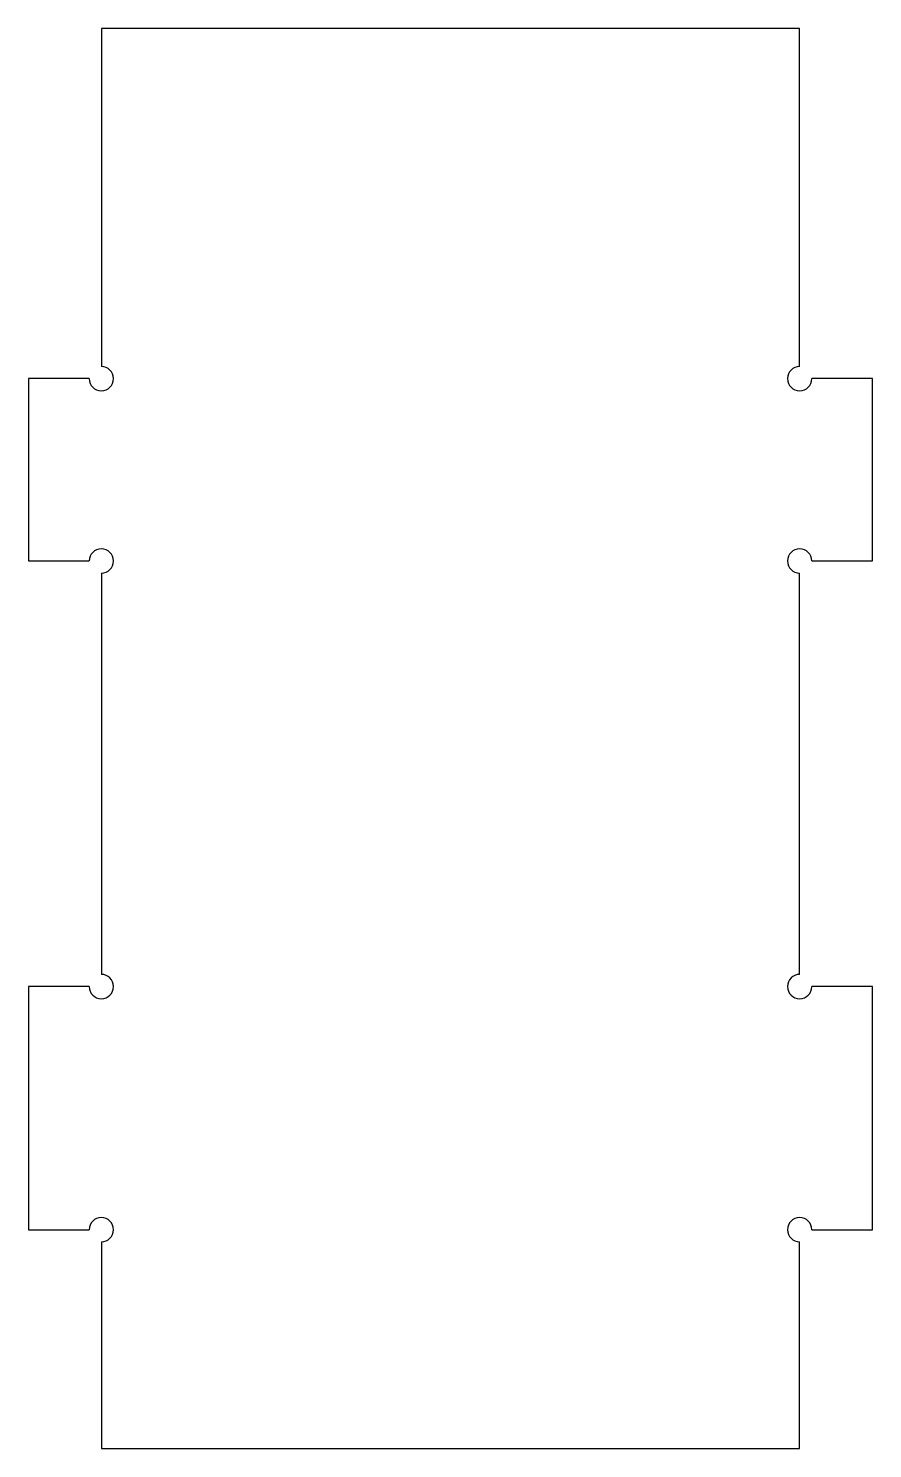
# Model space of a CAD drawing. Header units: millimetres. Extents: x 0 to 69, y 0 to 117.
import ezdxf

# ---------------------------------------------------------------- set-up
doc = ezdxf.new("R2010")
doc.units = ezdxf.units.MM
doc.layers.add('Default', color=7, linetype='Continuous')
doc.layers.add('FASSSCHUTZ_RECHT', color=7, linetype='Continuous')

# ---------------------------------------------------------------- blocks, each defined once
blk = doc.blocks.new('SE')
at = {"layer": 'FASSSCHUTZ_RECHT', "color": 7, "linetype": 'Continuous'}
for p, q in [((48.57, 82.98), (28.57, 82.98)), ((28.57, 82.98), (28.57, 77.98)), ((48.57, 77.98), (48.57, 82.98)), ((98.57, 82.98), (83.57, 82.98)), ((83.57, 82.98), (83.57, 77.98)), ((98.57, 77.98), (98.57, 82.98)), ((27.57, 76.98), (10.57, 76.98)), ((10.57, 76.98), (10.57, 19.58)), ((82.57, 76.98), (49.57, 76.98)), ((127.37, 76.98), (99.57, 76.98)), ((127.37, 19.58), (127.37, 76.98)), ((10.57, 19.58), (27.57, 19.58)), ((49.57, 19.58), (82.57, 19.58)), ((99.57, 19.58), (127.37, 19.58)), ((28.57, 18.58), (28.57, 13.58)), ((48.57, 13.58), (48.57, 18.58)), ((83.57, 18.58), (83.57, 13.58)), ((98.57, 13.58), (98.57, 18.58)), ((28.57, 13.58), (48.57, 13.58)), ((83.57, 13.58), (98.57, 13.58))]:
    blk.add_line(p, q, dxfattribs=at)
for centre, start, end in [((28.57, 76.98), 180, 90), ((48.57, 76.98), 90, 0), ((83.57, 76.98), 180, 90), ((98.57, 76.98), 90, 0), ((28.57, 19.58), 270, 180), ((48.57, 19.58), 0, 270), ((83.57, 19.58), 270, 180), ((98.57, 19.58), 0, 270)]:
    blk.add_arc(centre, 1, start, end, dxfattribs=at)

msp = doc.modelspace()

# ---------------------------------------------------------------- block references
at = {"layer": 'Default', "rotation": 90}
msp.add_blockref('SE', (82.98, -10.57), dxfattribs=at)

doc.saveas('drawing.dxf')
